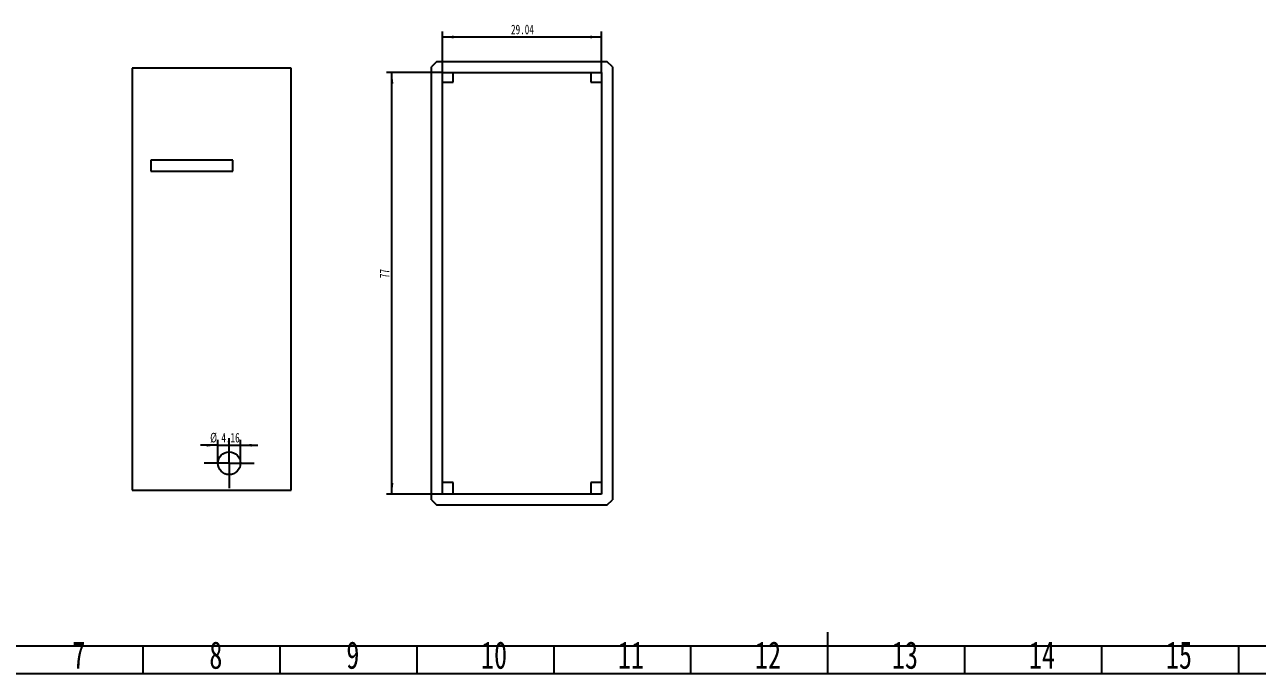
# Model space of a CAD drawing. Header units: millimetres. Extents: x 0 to 1189, y 0 to 841.
# Drawn here: x 308.8 to 758.7, y 0 to 236.8 of the extents above; entities that cross this region are included whole.
import ezdxf

# ---------------------------------------------------------------- set-up
doc = ezdxf.new("R2010")
doc.units = ezdxf.units.MM
doc.layers.add('10', color=7, linetype='Continuous')
doc.layers.add('5', color=7, linetype='Continuous')
doc.styles.add('SLDTEXTSTYLE0', font='TXT', dxfattribs={"width": 0.7})
doc.dimstyles.new('SLDDIMSTYLE1', dxfattribs={"dimtxt": 3.5, "dimasz": 4.08, "dimexe": 0, "dimexo": 0.0625, "dimgap": 0.875, "dimtad": 2, "dimlfac": 0.5, "dimrnd": 1e-09, "dimzin": 12, "dimdsep": 46, "dimtxsty": 'SLDTEXTSTYLE0', "dimsah": 1, "dimcen": 0.09, "dimadec": 0, "dimazin": 3, "dimtfac": 1, "dimtmove": 0, "dimatfit": 0, "dimfxl": 1, "dimfrac": 2, "dimtolj": 1, "dimtzin": 12, "dimarcsym": 0})
doc.dimstyles.new('SLDDIMSTYLE2', dxfattribs={"dimtxt": 3.5, "dimasz": 4.08, "dimexe": 0, "dimexo": 0.0625, "dimgap": 0.875, "dimtad": 2, "dimlfac": 0.5, "dimrnd": 1e-09, "dimzin": 12, "dimdsep": 46, "dimtxsty": 'SLDTEXTSTYLE0', "dimsah": 1, "dimcen": 0.09, "dimadec": 0, "dimazin": 3, "dimtfac": 1, "dimtofl": 0, "dimtmove": 0, "dimatfit": 3, "dimfxl": 1, "dimfrac": 2, "dimtolj": 1, "dimtzin": 12, "dimarcsym": 0})

# ---------------------------------------------------------------- blocks, each defined once
blk = doc.blocks.new('_D_35')
at = {"layer": '10'}
for p, q in [((379.27, 83.28), (372.92, 83.28)), ((379.27, 76.73), (379.27, 85.28)), ((379.27, 83.28), (387.58, 83.28)), ((387.58, 76.73), (387.58, 85.28)), ((387.58, 83.28), (393.93, 83.28))]:
    blk.add_line(p, q, dxfattribs=at)
for points in [[(379.27, 83.28), (375.19, 83.79), (375.19, 82.77)], [(387.58, 83.28), (391.66, 82.77), (391.66, 83.79)]]:
    blk.add_solid(points, dxfattribs=at)
at = {"layer": '10', "char_height": 3.5, "attachment_point": 1, "style": 'SLDTEXTSTYLE0'}
for s, insert in [('%%c', (376.49, 87.81)), ('4.16', (380.6, 87.79))]:
    blk.add_mtext(s, dxfattribs=dict(at, insert=insert))
blk = doc.blocks.new('SW_CENTERMARKSYMBOL_0')
at = {"layer": '10', "color": 0}
for p, q in [((0, 5), (0, 9.16)), ((0, 0), (0, 5)), ((-5, 0), (-9.16, 0)), ((0, 0), (-5, 0)), ((0, 0), (0, -5)), ((0, 0), (5, 0)), ((5, 0), (9.16, 0)), ((0, -5), (0, -9.16))]:
    blk.add_line(p, q, dxfattribs=at)
blk = doc.blocks.new('_D_36')
at = {"layer": '10'}
for p, q in [((461.26, 219.41), (461.26, 234.34)), ((519.34, 219.41), (519.34, 234.34)), ((461.26, 232.34), (519.34, 232.34))]:
    blk.add_line(p, q, dxfattribs=at)
for points in [[(461.26, 232.34), (465.34, 231.83), (465.34, 232.84)], [(519.34, 232.34), (515.26, 232.84), (515.26, 231.83)]]:
    blk.add_solid(points, dxfattribs=at)
at = {"layer": '10', "insert": (486.31, 236.85), "char_height": 3.5, "attachment_point": 1, "style": 'SLDTEXTSTYLE0'}
blk.add_mtext('29.04', dxfattribs=at)
blk = doc.blocks.new('_D_37')
at = {"layer": '10'}
for p, q in [((461.26, 219.41), (440.85, 219.41)), ((442.85, 65.41), (442.85, 219.41)), ((461.26, 65.41), (440.85, 65.41))]:
    blk.add_line(p, q, dxfattribs=at)
for points in [[(442.85, 219.41), (442.34, 215.33), (443.36, 215.33)], [(442.85, 65.41), (443.36, 69.49), (442.34, 69.49)]]:
    blk.add_solid(points, dxfattribs=at)
at = {"layer": '10', "insert": (438.34, 144.3), "char_height": 3.5, "attachment_point": 1, "rotation": 90, "style": 'SLDTEXTSTYLE0'}
blk.add_mtext('77', dxfattribs=at)

msp = doc.modelspace()

# ---------------------------------------------------------------- linework, layer by layer
at = {"color": 7, "linetype": 'Continuous', "lineweight": 25}
for p, q in [((406.085, 220.912), (348.005, 220.912)), ((348.005, 220.912), (348.005, 66.912)), ((406.085, 66.912), (406.085, 220.912)), ((459.26, 223.408), (457.26, 221.408)), ((457.26, 63.408), (457.26, 221.408)), ((459.26, 223.408), (521.34, 223.408)), ((523.34, 221.408), (521.34, 223.408)), ((523.34, 221.408), (523.34, 63.408)), ((461.26, 65.408), (461.26, 219.408)), ((461.26, 219.408), (519.34, 219.408)), ((465.157, 215.835), (465.157, 219.408)), ((515.443, 219.408), (515.443, 215.835)), ((519.34, 219.408), (519.34, 65.408)), ((461.26, 215.835), (465.157, 215.835)), ((515.443, 215.835), (519.34, 215.835)), ((354.812, 187.313), (354.812, 183.313)), ((384.812, 187.313), (354.812, 187.313)), ((384.812, 183.313), (384.812, 187.313)), ((354.812, 183.313), (384.812, 183.313)), ((465.157, 69.622), (461.26, 69.622)), ((465.157, 65.408), (465.157, 69.622)), ((519.34, 69.622), (515.443, 69.622)), ((515.443, 69.622), (515.443, 65.408)), ((348.005, 66.912), (406.085, 66.912)), ((457.26, 63.408), (459.26, 61.408)), ((519.34, 65.408), (461.26, 65.408)), ((521.34, 61.408), (523.34, 63.408)), ((521.34, 61.408), (459.26, 61.408))]:
    msp.add_line(p, q, dxfattribs=at)
msp.add_circle((383.428, 76.73), 4.156, dxfattribs=at)
at = {"layer": '5', "lineweight": 25}
msp.add_line((602, 0), (602, 15), dxfattribs=at)
at = {"layer": '5', "color": 7, "lineweight": 25}
msp.add_line((0, 10), (1179, 10), dxfattribs=at)
at = {"layer": '5'}
for p, q in [((352, 0), (352, 10)), ((402, 0), (402, 10)), ((452, 0), (452, 10)), ((502, 0), (502, 10)), ((552, 0), (552, 10)), ((652, 0), (652, 10)), ((702, 0), (702, 10)), ((752, 0), (752, 10))]:
    msp.add_line(p, q, dxfattribs=at)
at = {"layer": '5', "color": 7}
msp.add_line((0, 0), (1189, 0), dxfattribs=at)

# ---------------------------------------------------------------- block references
at = {"layer": '10'}
msp.add_blockref('SW_CENTERMARKSYMBOL_0', (383.428, 76.73), dxfattribs=at)

# ---------------------------------------------------------------- texts
at = {"layer": '10', "char_height": 10, "attachment_point": 2, "style": 'SLDTEXTSTYLE0'}
for s, insert in [('7', (328.562, 11.673)), ('8', (378.562, 11.673)), ('9', (428.562, 11.673)), ('10', (480.111, 11.673)), ('11', (530.111, 11.673)), ('12', (580.111, 11.673)), ('13', (630.111, 11.673)), ('14', (680.111, 11.673)), ('15', (730.111, 11.673))]:
    msp.add_mtext(s, dxfattribs=dict(at, insert=insert))

# ---------------------------------------------------------------- dimensions: what is measured, and where the dimension line sits
at = {"layer": '10'}
dim = msp.add_linear_dim(base=(519.34, 232.335), p1=(461.26, 219.408), p2=(519.34, 219.408), dimstyle='SLDDIMSTYLE2', dxfattribs=at)
dim.commit()
dim.dimension.update_dxf_attribs({"geometry": '_D_36', "text_midpoint": (490.146, 232.335), "dimtype": 160})
dim = msp.add_linear_dim(base=(442.85, 219.408), p1=(461.26, 65.408), p2=(461.26, 219.408), angle=90, dimstyle='SLDDIMSTYLE2', dxfattribs=at)
dim.commit()
dim.dimension.update_dxf_attribs({"geometry": '_D_37', "text_midpoint": (442.85, 145.826), "dimtype": 160})
dim = msp.add_linear_dim(base=(387.584, 83.279), p1=(379.272, 76.73), p2=(387.584, 76.73), text='%%c<>', dimstyle='SLDDIMSTYLE1', dxfattribs=at)
dim.commit()
dim.dimension.update_dxf_attribs({"geometry": '_D_35', "text_midpoint": (381.612, 83.279), "dimtype": 160})

doc.saveas('drawing.dxf')
